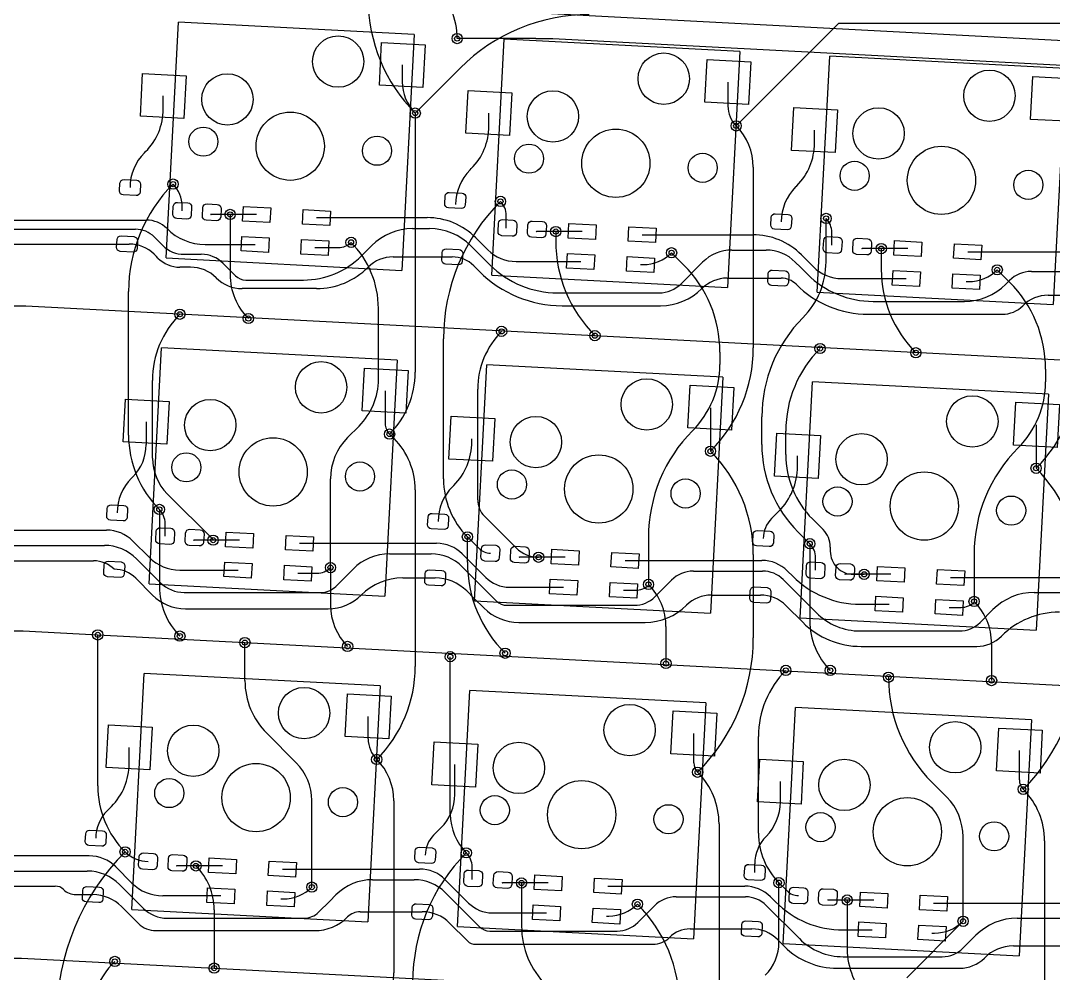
# Model space of a CAD drawing. Header units: millimetres. Extents: x -180 to 205, y -360 to 140.
# Drawn here: x -107.3 to -47, y 35.3 to 90.9 of the extents above; entities that cross this region are included whole.
import ezdxf

# ---------------------------------------------------------------- set-up
doc = ezdxf.new("R2010")
doc.units = ezdxf.units.MM
for name, color, linetype, lineweight, true_color in [('livello 1', 216, 'Continuous', 25, 0x800080), ('livello 2', 1, 'Continuous', 25, 0xff0000), ('livello 4', 136, 'Continuous', 25, 0x008080)]:
    doc.layers.add(name, color=color, linetype=linetype, lineweight=lineweight, true_color=true_color)

msp = doc.modelspace()

# ---------------------------------------------------------------- linework, layer by layer
at = {"layer": 'livello 1', "color": 163, "true_color": 0x4d7fc4, "flags": 128}
for points in [[(-22.7, 88.48), (-84.8, 91.735)], [(-86.346, 87.128), (-86.215, 89.624), (-83.668, 89.491), (-83.799, 86.994), (-86.346, 87.128)], [(-77.204, 89.864), (-81.786, 89.864)], [(-77.204, 89.864), (-76.201, 89.864)], [(-76.201, 89.864), (-22.601, 87.054)], [(-85.007, 88.309), (-85.007, 87.327)], [(-67.322, 86.131), (-67.191, 88.627), (-64.644, 88.494), (-64.775, 85.997), (-67.322, 86.131)], [(-100.31, 85.316), (-100.179, 87.813), (-97.632, 87.679), (-97.763, 85.183), (-100.31, 85.316)], [(-48.298, 85.134), (-48.167, 87.63), (-45.62, 87.497), (-45.751, 85), (-48.298, 85.134)], [(-65.983, 87.312), (-65.983, 85.916)], [(-98.971, 85.734), (-98.971, 86.498)], [(-81.286, 84.319), (-81.155, 86.816), (-78.608, 86.682), (-78.739, 84.186), (-81.286, 84.319)], [(-62.262, 83.322), (-62.131, 85.819), (-59.584, 85.685), (-59.715, 83.189), (-62.262, 83.322)], [(-79.947, 84.737), (-79.947, 85.501)], [(-60.923, 83.74), (-60.923, 84.504)], [(-100.073, 83.177), (-100, 83.25)], [(-81.049, 82.18), (-80.976, 82.253)], [(-100.516, 81.577), (-100.43, 81.556), (-100.36, 81.503), (-100.315, 81.428), (-100.303, 81.341), (-100.326, 80.892), (-100.348, 80.807), (-100.4, 80.736), (-100.476, 80.691), (-100.563, 80.679), (-101.312, 80.718), (-101.397, 80.74), (-101.467, 80.792), (-101.512, 80.868), (-101.525, 80.954), (-101.501, 81.404), (-101.479, 81.489), (-101.427, 81.559), (-101.351, 81.604), (-101.265, 81.617), (-100.516, 81.577)], [(-81.516, 80.827), (-81.43, 80.806), (-81.36, 80.753), (-81.315, 80.678), (-81.303, 80.591), (-81.326, 80.142), (-81.348, 80.057), (-81.4, 79.986), (-81.476, 79.941), (-81.563, 79.929), (-82.312, 79.968), (-82.397, 79.99), (-82.467, 80.042), (-82.512, 80.118), (-82.525, 80.204), (-82.501, 80.654), (-82.479, 80.739), (-82.427, 80.809), (-82.351, 80.854), (-82.265, 80.867), (-81.516, 80.827)], [(-62.025, 81.183), (-61.952, 81.256)], [(-97.337, 79.53), (-97.36, 79.44), (-97.415, 79.366), (-97.495, 79.318), (-97.587, 79.305), (-98.186, 79.336), (-98.276, 79.359), (-98.35, 79.415), (-98.397, 79.494), (-98.41, 79.586), (-98.386, 80.06), (-98.363, 80.15), (-98.307, 80.224), (-98.228, 80.272), (-98.136, 80.285), (-97.537, 80.254), (-97.447, 80.231), (-97.373, 80.175), (-97.325, 80.096), (-97.312, 80.004), (-97.337, 79.53)], [(-97.861, 79.795), (-97.861, 80.049)], [(-95.614, 79.44), (-95.637, 79.35), (-95.693, 79.275), (-95.772, 79.228), (-95.864, 79.215), (-96.463, 79.246), (-96.553, 79.269), (-96.627, 79.324), (-96.675, 79.404), (-96.688, 79.496), (-96.663, 79.97), (-96.64, 80.06), (-96.585, 80.134), (-96.505, 80.182), (-96.413, 80.195), (-95.814, 80.163), (-95.724, 80.141), (-95.65, 80.085), (-95.603, 80.006), (-95.589, 79.914), (-95.614, 79.44)], [(-92.694, 79.96), (-92.739, 79.111), (-94.337, 79.195), (-94.292, 80.044), (-92.694, 79.96)], [(-89.199, 79.777), (-89.244, 78.928), (-90.842, 79.012), (-90.797, 79.861), (-89.199, 79.777)], [(-108.543, 79.25), (-99.957, 79.25)], [(-93.516, 79.578), (-96.178, 79.578)], [(-90.02, 79.394), (-83.552, 79.394)], [(-78.337, 78.53), (-78.36, 78.44), (-78.415, 78.366), (-78.495, 78.318), (-78.587, 78.305), (-79.186, 78.336), (-79.276, 78.359), (-79.35, 78.415), (-79.397, 78.494), (-79.41, 78.586), (-79.386, 79.06), (-79.363, 79.15), (-79.307, 79.224), (-79.228, 79.272), (-79.136, 79.285), (-78.537, 79.254), (-78.447, 79.231), (-78.373, 79.175), (-78.325, 79.096), (-78.312, 79.004), (-78.337, 78.53)], [(-78.933, 78.786), (-78.933, 79.523)], [(-76.614, 78.44), (-76.637, 78.35), (-76.693, 78.275), (-76.772, 78.228), (-76.864, 78.215), (-77.463, 78.246), (-77.553, 78.269), (-77.627, 78.324), (-77.675, 78.404), (-77.688, 78.496), (-77.663, 78.97), (-77.64, 79.06), (-77.585, 79.134), (-77.505, 79.182), (-77.413, 79.195), (-76.814, 79.163), (-76.724, 79.141), (-76.65, 79.085), (-76.603, 79.006), (-76.589, 78.914), (-76.614, 78.44)], [(-73.671, 78.963), (-73.715, 78.114), (-75.313, 78.198), (-75.268, 79.047), (-73.671, 78.963)], [(-62.468, 79.583), (-62.383, 79.562), (-62.312, 79.509), (-62.267, 79.434), (-62.255, 79.347), (-62.278, 78.898), (-62.3, 78.813), (-62.353, 78.742), (-62.428, 78.697), (-62.515, 78.685), (-63.264, 78.724), (-63.349, 78.746), (-63.419, 78.798), (-63.464, 78.874), (-63.477, 78.96), (-63.453, 79.41), (-63.432, 79.495), (-63.379, 79.565), (-63.304, 79.61), (-63.217, 79.623), (-62.468, 79.583)], [(-109.278, 78.713), (-100.586, 78.713)], [(-84.4, 78.75), (-83.414, 78.75)], [(-74.492, 78.581), (-77.154, 78.581)], [(-70.175, 78.78), (-70.22, 77.931), (-71.818, 78.015), (-71.773, 78.864), (-70.175, 78.78)], [(-59.909, 77.789), (-59.909, 78.526)], [(-108.692, 77.852), (-101.086, 77.852)], [(-100.688, 78.282), (-100.603, 78.26), (-100.533, 78.208), (-100.488, 78.132), (-100.475, 78.046), (-100.499, 77.596), (-100.521, 77.511), (-100.573, 77.441), (-100.648, 77.396), (-100.735, 77.383), (-101.484, 77.422), (-101.569, 77.444), (-101.64, 77.497), (-101.685, 77.572), (-101.697, 77.659), (-101.674, 78.108), (-101.652, 78.193), (-101.6, 78.264), (-101.524, 78.309), (-101.437, 78.321), (-100.688, 78.282)], [(-101.086, 77.852), (-100.954, 77.852)], [(-99.491, 78.259), (-99, 77.769)], [(-92.786, 78.213), (-92.831, 77.364), (-94.428, 77.447), (-94.384, 78.296), (-92.786, 78.213)], [(-89.291, 78.029), (-89.335, 77.181), (-90.933, 77.264), (-90.889, 78.113), (-89.291, 78.029)], [(-80.712, 78.218), (-80.013, 77.519)], [(-70.996, 78.397), (-64.528, 78.397)], [(-59.337, 77.53), (-59.36, 77.44), (-59.415, 77.366), (-59.495, 77.318), (-59.587, 77.305), (-60.186, 77.336), (-60.276, 77.359), (-60.35, 77.415), (-60.397, 77.494), (-60.41, 77.586), (-60.386, 78.06), (-60.363, 78.15), (-60.307, 78.224), (-60.228, 78.272), (-60.136, 78.285), (-59.537, 78.254), (-59.447, 78.231), (-59.373, 78.175), (-59.325, 78.096), (-59.312, 78.004), (-59.337, 77.53)], [(-57.614, 77.44), (-57.637, 77.35), (-57.693, 77.275), (-57.772, 77.228), (-57.864, 77.215), (-58.463, 77.246), (-58.553, 77.269), (-58.627, 77.324), (-58.675, 77.404), (-58.688, 77.496), (-58.663, 77.97), (-58.64, 78.06), (-58.585, 78.134), (-58.505, 78.182), (-58.413, 78.195), (-57.814, 78.163), (-57.724, 78.141), (-57.65, 78.085), (-57.603, 78.006), (-57.589, 77.914), (-57.614, 77.44)], [(-54.647, 77.966), (-54.691, 77.117), (-56.289, 77.201), (-56.244, 78.05), (-54.647, 77.966)], [(-51.151, 77.783), (-51.196, 76.934), (-52.794, 77.018), (-52.749, 77.867), (-51.151, 77.783)], [(-99.5, 77.25), (-99.375, 77.125)], [(-97.747, 77.25), (-96.75, 77.25)], [(-96.529, 77.83), (-93.607, 77.83)], [(-90.112, 77.647), (-88.732, 77.647)], [(-87.4, 77.15), (-86.79, 77.76)], [(-81.688, 77.532), (-81.603, 77.51), (-81.533, 77.458), (-81.488, 77.382), (-81.475, 77.296), (-81.499, 76.846), (-81.521, 76.761), (-81.573, 76.691), (-81.648, 76.646), (-81.735, 76.633), (-82.484, 76.672), (-82.569, 76.694), (-82.64, 76.747), (-82.685, 76.822), (-82.697, 76.909), (-82.674, 77.358), (-82.652, 77.443), (-82.6, 77.514), (-82.524, 77.559), (-82.437, 77.571), (-81.688, 77.532)], [(-81, 77.75), (-79.884, 76.634)], [(-73.762, 77.216), (-73.807, 76.367), (-75.404, 76.45), (-75.36, 77.299), (-73.762, 77.216)], [(-65.75, 77.5), (-63.75, 77.5)], [(-55.468, 77.584), (-58.13, 77.584)], [(-51.973, 77.4), (-46, 77.4)], [(-99.28, 77.03), (-99.375, 77.125)], [(-95.47, 76.72), (-94.75, 76)], [(-85.546, 77.102), (-82.086, 77.102)], [(-78.356, 76.833), (-74.583, 76.833)], [(-70.267, 77.032), (-70.311, 76.184), (-71.909, 76.267), (-71.865, 77.116), (-70.267, 77.032)], [(-71.088, 76.65), (-70.94, 76.65)], [(-68.72, 75.53), (-67.457, 76.793)], [(-62.043, 76.793), (-61.75, 76.5)], [(-61.688, 77.221), (-60.99, 76.522)], [(-97.384, 76.5), (-98, 76.5)], [(-80.833, 76.583), (-80.5, 76.25)], [(-62.64, 76.288), (-62.555, 76.266), (-62.485, 76.214), (-62.44, 76.138), (-62.428, 76.052), (-62.451, 75.602), (-62.473, 75.517), (-62.525, 75.447), (-62.601, 75.402), (-62.688, 75.389), (-63.437, 75.428), (-63.522, 75.45), (-63.592, 75.503), (-63.637, 75.578), (-63.649, 75.665), (-63.626, 76.114), (-63.604, 76.199), (-63.552, 76.27), (-63.476, 76.315), (-63.389, 76.327), (-62.64, 76.288)], [(-61.75, 76.5), (-61.341, 76.091)], [(-54.738, 76.219), (-54.783, 75.37), (-56.381, 75.453), (-56.336, 76.302), (-54.738, 76.219)], [(-51.243, 76.035), (-51.288, 75.187), (-52.885, 75.27), (-52.841, 76.119), (-51.243, 76.035)], [(-48.252, 76.25), (-44.25, 76.25)], [(-94.146, 75.75), (-90.78, 75.75)], [(-66.031, 75.858), (-63.039, 75.858)], [(-63.039, 75.858), (-62.865, 75.858)], [(-59.332, 75.836), (-55.559, 75.836)], [(-52.064, 75.653), (-51.916, 75.653)], [(-49.75, 75.5), (-49.529, 75.721)], [(-90.02, 75.248), (-94.361, 75.248)], [(-90.018, 75.25), (-90.02, 75.248)], [(-75.939, 75), (-70, 75)], [(-47.274, 74.861), (-44.015, 74.861)], [(-114.8, 74.25), (-107, 74.25)], [(-107, 74.25), (-40.2, 70.749)], [(-75.672, 74.25), (-69.914, 74.25)], [(-57.5, 74.5), (-52.164, 74.5)], [(-57.775, 73.75), (-49.957, 73.75)], [(-87.343, 68.104), (-87.212, 70.6), (-84.665, 70.467), (-84.796, 67.97), (-87.343, 68.104)], [(-68.319, 67.107), (-68.188, 69.603), (-65.641, 69.47), (-65.772, 66.973), (-68.319, 67.107)], [(-101.307, 66.292), (-101.176, 68.789), (-98.629, 68.655), (-98.76, 66.159), (-101.307, 66.292)], [(-86.004, 69.285), (-86.004, 67.363)], [(-66.98, 65.798), (-66.98, 68.288)], [(-49.295, 66.11), (-49.164, 68.606), (-46.617, 68.473), (-46.748, 65.976), (-49.295, 66.11)], [(-82.283, 65.295), (-82.152, 67.792), (-79.605, 67.658), (-79.736, 65.162), (-82.283, 65.295)], [(-99.968, 67.474), (-99.968, 66.138)], [(-47.956, 64.801), (-47.956, 67.291)], [(-80.944, 66.299), (-80.944, 66.477)], [(-63.259, 64.298), (-63.128, 66.795), (-60.581, 66.661), (-60.712, 64.165), (-63.259, 64.298)], [(-61.92, 64.857), (-61.92, 65.48)], [(-100.75, 64.25), (-100.823, 64.177)], [(-82.073, 63.677), (-82, 63.75)], [(-101.266, 62.577), (-101.18, 62.556), (-101.11, 62.503), (-101.065, 62.428), (-101.053, 62.341), (-101.076, 61.892), (-101.098, 61.807), (-101.15, 61.736), (-101.226, 61.691), (-101.313, 61.679), (-102.062, 61.718), (-102.147, 61.74), (-102.217, 61.792), (-102.262, 61.868), (-102.275, 61.954), (-102.251, 62.404), (-102.229, 62.489), (-102.177, 62.559), (-102.101, 62.604), (-102.015, 62.617), (-101.266, 62.577)], [(-63.427, 61.823), (-63, 62.25)], [(-82.516, 62.077), (-82.43, 62.056), (-82.36, 62.003), (-82.315, 61.928), (-82.303, 61.841), (-82.326, 61.392), (-82.348, 61.307), (-82.4, 61.236), (-82.476, 61.191), (-82.563, 61.179), (-83.312, 61.218), (-83.397, 61.24), (-83.467, 61.292), (-83.512, 61.368), (-83.525, 61.454), (-83.501, 61.904), (-83.479, 61.989), (-83.427, 62.059), (-83.351, 62.104), (-83.265, 62.117), (-82.516, 62.077)], [(-118.144, 61.14), (-102.296, 61.14)], [(-98.337, 60.53), (-98.36, 60.44), (-98.415, 60.366), (-98.495, 60.318), (-98.587, 60.305), (-99.186, 60.336), (-99.276, 60.359), (-99.35, 60.415), (-99.397, 60.494), (-99.41, 60.586), (-99.386, 61.06), (-99.363, 61.15), (-99.307, 61.224), (-99.228, 61.272), (-99.136, 61.285), (-98.537, 61.254), (-98.447, 61.231), (-98.373, 61.175), (-98.325, 61.096), (-98.312, 61.004), (-98.337, 60.53)], [(-98.861, 60.795), (-98.861, 61.532)], [(-96.614, 60.44), (-96.637, 60.35), (-96.693, 60.275), (-96.772, 60.228), (-96.864, 60.215), (-97.463, 60.246), (-97.553, 60.269), (-97.627, 60.324), (-97.675, 60.404), (-97.688, 60.496), (-97.663, 60.97), (-97.64, 61.06), (-97.585, 61.134), (-97.505, 61.182), (-97.413, 61.195), (-96.814, 61.163), (-96.724, 61.141), (-96.65, 61.085), (-96.603, 61.006), (-96.589, 60.914), (-96.614, 60.44)], [(-93.691, 60.936), (-93.736, 60.087), (-95.334, 60.171), (-95.289, 61.02), (-93.691, 60.936)], [(-63.516, 61.077), (-63.43, 61.056), (-63.36, 61.003), (-63.315, 60.928), (-63.303, 60.841), (-63.326, 60.392), (-63.348, 60.307), (-63.4, 60.236), (-63.476, 60.191), (-63.563, 60.179), (-64.312, 60.218), (-64.397, 60.24), (-64.467, 60.292), (-64.512, 60.368), (-64.525, 60.454), (-64.501, 60.904), (-64.479, 60.989), (-64.427, 61.059), (-64.351, 61.104), (-64.265, 61.117), (-63.516, 61.077)], [(-100.75, 60.5), (-99.803, 59.553)], [(-94.513, 60.554), (-97.175, 60.554)], [(-90.196, 60.753), (-90.241, 59.904), (-91.839, 59.988), (-91.794, 60.837), (-90.196, 60.753)], [(-91.017, 60.371), (-82.998, 60.371)], [(-80.516, 60.066), (-81.2, 60.75)], [(-113.086, 60.25), (-102.412, 60.25)], [(-85.75, 59.75), (-83.311, 59.75)], [(-81.5, 59.75), (-80.131, 58.381)], [(-79.337, 59.53), (-79.36, 59.44), (-79.415, 59.366), (-79.495, 59.318), (-79.587, 59.305), (-80.186, 59.336), (-80.276, 59.359), (-80.35, 59.415), (-80.397, 59.494), (-80.41, 59.586), (-80.386, 60.06), (-80.363, 60.15), (-80.307, 60.224), (-80.228, 60.272), (-80.136, 60.285), (-79.537, 60.254), (-79.447, 60.231), (-79.373, 60.175), (-79.325, 60.096), (-79.312, 60.004), (-79.337, 59.53)], [(-77.614, 59.44), (-77.637, 59.35), (-77.693, 59.275), (-77.772, 59.228), (-77.864, 59.215), (-78.463, 59.246), (-78.553, 59.269), (-78.627, 59.324), (-78.675, 59.404), (-78.688, 59.496), (-78.663, 59.97), (-78.64, 60.06), (-78.585, 60.134), (-78.505, 60.182), (-78.413, 60.195), (-77.814, 60.163), (-77.724, 60.141), (-77.65, 60.085), (-77.603, 60.006), (-77.589, 59.914), (-77.614, 59.44)], [(-74.668, 59.939), (-74.712, 59.09), (-76.31, 59.174), (-76.265, 60.023), (-74.668, 59.939)], [(-71.172, 59.756), (-71.217, 58.907), (-72.815, 58.991), (-72.77, 59.84), (-71.172, 59.756)], [(-112.869, 59.35), (-103.038, 59.35)], [(-101.438, 59.282), (-101.353, 59.26), (-101.283, 59.208), (-101.238, 59.132), (-101.225, 59.046), (-101.249, 58.596), (-101.271, 58.511), (-101.323, 58.441), (-101.398, 58.396), (-101.485, 58.383), (-102.234, 58.422), (-102.319, 58.444), (-102.39, 58.497), (-102.435, 58.572), (-102.447, 58.659), (-102.424, 59.108), (-102.402, 59.193), (-102.35, 59.264), (-102.274, 59.309), (-102.187, 59.321), (-101.438, 59.282)], [(-100.53, 59.47), (-99.132, 58.072)], [(-93.783, 59.189), (-93.828, 58.34), (-95.425, 58.424), (-95.381, 59.272), (-93.783, 59.189)], [(-75.489, 59.557), (-78.151, 59.557)], [(-71.993, 59.374), (-64.005, 59.374)], [(-60.337, 58.53), (-60.36, 58.44), (-60.415, 58.366), (-60.495, 58.318), (-60.587, 58.305), (-61.186, 58.336), (-61.276, 58.359), (-61.35, 58.415), (-61.397, 58.494), (-61.41, 58.586), (-61.386, 59.06), (-61.363, 59.15), (-61.307, 59.224), (-61.228, 59.272), (-61.136, 59.285), (-60.537, 59.254), (-60.447, 59.231), (-60.373, 59.175), (-60.325, 59.096), (-60.312, 59.004), (-60.337, 58.53)], [(-60.861, 58.795), (-60.861, 59.532)], [(-58.614, 58.44), (-58.637, 58.35), (-58.693, 58.275), (-58.772, 58.228), (-58.864, 58.215), (-59.463, 58.246), (-59.553, 58.269), (-59.627, 58.324), (-59.675, 58.404), (-59.688, 58.496), (-59.663, 58.97), (-59.64, 59.06), (-59.585, 59.134), (-59.505, 59.182), (-59.413, 59.195), (-58.814, 59.163), (-58.724, 59.141), (-58.65, 59.085), (-58.603, 59.006), (-58.589, 58.914), (-58.614, 58.44)], [(-98, 58.806), (-94.604, 58.806)], [(-90.288, 59.005), (-90.332, 58.157), (-91.93, 58.24), (-91.886, 59.089), (-90.288, 59.005)], [(-91.109, 58.623), (-89.989, 58.623)], [(-88.25, 58.5), (-87.884, 58.866)], [(-82.688, 58.782), (-82.603, 58.76), (-82.533, 58.708), (-82.488, 58.632), (-82.475, 58.546), (-82.499, 58.096), (-82.521, 58.011), (-82.573, 57.941), (-82.648, 57.896), (-82.735, 57.883), (-83.484, 57.922), (-83.569, 57.944), (-83.64, 57.997), (-83.685, 58.072), (-83.697, 58.159), (-83.674, 58.608), (-83.652, 58.693), (-83.6, 58.764), (-83.524, 58.809), (-83.437, 58.821), (-82.688, 58.782)], [(-81.5, 59), (-79.5, 57)], [(-68, 58.75), (-63.957, 58.75)], [(-62.5, 58.75), (-62.197, 58.447)], [(-56.465, 58.56), (-59.127, 58.56)], [(-55.644, 58.942), (-55.688, 58.093), (-57.286, 58.177), (-57.241, 59.026), (-55.644, 58.942)], [(-52.148, 58.759), (-52.193, 57.91), (-53.791, 57.994), (-53.746, 58.843), (-52.148, 58.759)], [(-100.583, 58.333), (-99.6, 57.35)], [(-88.896, 57.854), (-88.25, 58.5)], [(-84.98, 58.352), (-83.086, 58.352)], [(-74.759, 58.192), (-74.804, 57.343), (-76.401, 57.427), (-76.357, 58.275), (-74.759, 58.192)], [(-71.264, 58.008), (-71.308, 57.16), (-72.906, 57.243), (-72.862, 58.092), (-71.264, 58.008)], [(-70.6, 57.95), (-70.623, 57.973)], [(-70.25, 57.25), (-69.28, 58.22)], [(-62.75, 58.25), (-60.811, 56.311)], [(-52.97, 58.377), (-45.366, 58.377)], [(-97.75, 57.5), (-89.75, 57.5)], [(-81.236, 57.586), (-80.8, 57.15)], [(-78.75, 57.809), (-75.58, 57.809)], [(-72.085, 57.626), (-71.382, 57.626)], [(-66.946, 57.352), (-64.086, 57.352)], [(-63.688, 57.782), (-63.603, 57.76), (-63.533, 57.708), (-63.488, 57.632), (-63.475, 57.546), (-63.499, 57.096), (-63.521, 57.011), (-63.573, 56.941), (-63.648, 56.896), (-63.735, 56.883), (-64.484, 56.922), (-64.569, 56.944), (-64.64, 56.997), (-64.685, 57.072), (-64.697, 57.159), (-64.674, 57.608), (-64.652, 57.693), (-64.6, 57.764), (-64.524, 57.809), (-64.437, 57.821), (-63.688, 57.782)], [(-48.086, 57.5), (-45.25, 57.5)], [(-80.8, 57.15), (-80.248, 56.598)], [(-78.896, 56.75), (-71.457, 56.75)], [(-62.577, 56.727), (-61.614, 55.764)], [(-58.25, 56.812), (-56.556, 56.812)], [(-55.735, 57.195), (-55.78, 56.346), (-57.378, 56.43), (-57.333, 57.278), (-55.735, 57.195)], [(-52.24, 57.011), (-52.285, 56.163), (-53.882, 56.246), (-53.838, 57.095), (-52.24, 57.011)], [(-51.576, 56.953), (-51.599, 56.976)], [(-97.669, 56.55), (-89.331, 56.55)], [(-53.061, 56.629), (-52.358, 56.629)], [(-51.25, 55.75), (-50.5, 56.5)], [(-78.2, 55.75), (-70.814, 55.75)], [(-116.75, 55.25), (-107.157, 55.25)], [(-107.157, 55.25), (-102.8, 55.022)], [(-102.8, 55.022), (-94.2, 54.571)], [(-58.25, 55.25), (-52.457, 55.25)], [(-94.2, 54.571), (-9.5, 50.132)], [(-58.2, 54.35), (-51.448, 54.35)], [(-88.34, 49.08), (-88.209, 51.576), (-85.662, 51.443), (-85.793, 48.946), (-88.34, 49.08)], [(-87.001, 48.959), (-87.001, 50.261)], [(-69.316, 48.083), (-69.185, 50.579), (-66.638, 50.446), (-66.769, 47.949), (-69.316, 48.083)], [(-102.304, 47.268), (-102.173, 49.765), (-99.626, 49.631), (-99.757, 47.135), (-102.304, 47.268)], [(-50.292, 47.086), (-50.161, 49.582), (-47.614, 49.449), (-47.745, 46.952), (-50.292, 47.086)], [(-67.977, 47.548), (-67.977, 49.264)], [(-100.965, 47.499), (-100.965, 48.45)], [(-83.28, 46.271), (-83.149, 48.768), (-80.602, 48.634), (-80.733, 46.138), (-83.28, 46.271)], [(-64.256, 45.274), (-64.125, 47.771), (-61.578, 47.637), (-61.709, 45.141), (-64.256, 45.274)], [(-48.953, 46.551), (-48.953, 48.267)], [(-81.941, 45.703), (-81.941, 47.453)], [(-62.917, 45.261), (-62.917, 46.456)], [(-102.25, 44.75), (-102, 45)], [(-102.516, 43.577), (-102.43, 43.556), (-102.36, 43.503), (-102.315, 43.428), (-102.303, 43.341), (-102.326, 42.892), (-102.348, 42.807), (-102.4, 42.736), (-102.476, 42.691), (-102.563, 42.679), (-103.312, 42.718), (-103.397, 42.74), (-103.467, 42.792), (-103.512, 42.868), (-103.525, 42.954), (-103.501, 43.404), (-103.479, 43.489), (-103.427, 43.559), (-103.351, 43.604), (-103.265, 43.617), (-102.516, 43.577)], [(-83.177, 43.323), (-82.75, 43.75)], [(-101.199, 42.349), (-101.2, 42.35)], [(-99.337, 41.53), (-99.36, 41.44), (-99.415, 41.366), (-99.495, 41.318), (-99.587, 41.305), (-100.186, 41.336), (-100.276, 41.359), (-100.35, 41.415), (-100.397, 41.494), (-100.41, 41.586), (-100.386, 42.06), (-100.363, 42.15), (-100.307, 42.224), (-100.228, 42.272), (-100.136, 42.285), (-99.537, 42.254), (-99.447, 42.231), (-99.373, 42.175), (-99.325, 42.096), (-99.312, 42.004), (-99.337, 41.53)], [(-83.266, 42.577), (-83.18, 42.556), (-83.11, 42.503), (-83.065, 42.428), (-83.053, 42.341), (-83.076, 41.892), (-83.098, 41.807), (-83.15, 41.736), (-83.226, 41.691), (-83.313, 41.679), (-84.062, 41.718), (-84.147, 41.74), (-84.217, 41.792), (-84.262, 41.868), (-84.275, 41.954), (-84.251, 42.404), (-84.229, 42.489), (-84.177, 42.559), (-84.101, 42.604), (-84.015, 42.617), (-83.266, 42.577)], [(-103.293, 42.116), (-120.502, 42.116)], [(-97.614, 41.44), (-97.637, 41.35), (-97.693, 41.275), (-97.772, 41.228), (-97.864, 41.215), (-98.463, 41.246), (-98.553, 41.269), (-98.627, 41.324), (-98.675, 41.404), (-98.688, 41.496), (-98.663, 41.97), (-98.64, 42.06), (-98.585, 42.134), (-98.505, 42.182), (-98.413, 42.195), (-97.814, 42.163), (-97.724, 42.141), (-97.65, 42.085), (-97.603, 42.006), (-97.589, 41.914), (-97.614, 41.44)], [(-94.688, 41.912), (-94.733, 41.064), (-96.331, 41.147), (-96.286, 41.996), (-94.688, 41.912)], [(-91.193, 41.729), (-91.238, 40.88), (-92.836, 40.964), (-92.791, 41.813), (-91.193, 41.729)], [(-64.414, 41.148), (-64.414, 41.648)], [(-114.083, 41.226), (-103.409, 41.226)], [(-100.8, 40.529), (-101.747, 41.476)], [(-95.51, 41.53), (-98.172, 41.53)], [(-92.014, 41.347), (-83.995, 41.347)], [(-80.337, 40.53), (-80.36, 40.44), (-80.415, 40.366), (-80.495, 40.318), (-80.587, 40.305), (-81.186, 40.336), (-81.276, 40.359), (-81.35, 40.415), (-81.397, 40.494), (-81.41, 40.586), (-81.386, 41.06), (-81.363, 41.15), (-81.307, 41.224), (-81.228, 41.272), (-81.136, 41.285), (-80.537, 41.254), (-80.447, 41.231), (-80.373, 41.175), (-80.325, 41.096), (-80.312, 41.004), (-80.337, 40.53)], [(-80.927, 40.738), (-80.927, 41.476)], [(-78.614, 40.44), (-78.637, 40.35), (-78.693, 40.275), (-78.772, 40.228), (-78.864, 40.215), (-79.463, 40.246), (-79.553, 40.269), (-79.627, 40.324), (-79.675, 40.404), (-79.688, 40.496), (-79.663, 40.97), (-79.64, 41.06), (-79.585, 41.134), (-79.505, 41.182), (-79.413, 41.195), (-78.814, 41.163), (-78.724, 41.141), (-78.65, 41.085), (-78.603, 41.006), (-78.589, 40.914), (-78.614, 40.44)], [(-64.016, 41.577), (-63.93, 41.556), (-63.86, 41.503), (-63.815, 41.428), (-63.803, 41.341), (-63.826, 40.892), (-63.848, 40.807), (-63.9, 40.736), (-63.976, 40.691), (-64.063, 40.679), (-64.812, 40.718), (-64.897, 40.74), (-64.967, 40.792), (-65.012, 40.868), (-65.025, 40.954), (-65.001, 41.404), (-64.979, 41.489), (-64.927, 41.559), (-64.851, 41.604), (-64.765, 41.617), (-64.016, 41.577)], [(-101.527, 40.446), (-100.129, 39.048)], [(-86.747, 40.726), (-84.308, 40.726)], [(-82.497, 40.726), (-81.128, 39.357)], [(-76.486, 40.533), (-79.148, 40.533)], [(-75.665, 40.915), (-75.709, 40.067), (-77.307, 40.15), (-77.262, 40.999), (-75.665, 40.915)], [(-72.169, 40.732), (-72.214, 39.883), (-73.812, 39.967), (-73.767, 40.816), (-72.169, 40.732)], [(-62.516, 40.066), (-63, 40.55)], [(-114.634, 40.35), (-105.283, 40.35)], [(-104.081, 39.852), (-103.086, 39.852)], [(-102.688, 40.282), (-102.603, 40.26), (-102.533, 40.208), (-102.488, 40.132), (-102.475, 40.046), (-102.499, 39.596), (-102.521, 39.511), (-102.573, 39.441), (-102.648, 39.396), (-102.735, 39.383), (-103.484, 39.422), (-103.569, 39.444), (-103.64, 39.497), (-103.685, 39.572), (-103.697, 39.659), (-103.674, 40.108), (-103.652, 40.193), (-103.6, 40.264), (-103.524, 40.309), (-103.437, 40.321), (-102.688, 40.282)], [(-94.78, 40.165), (-94.825, 39.316), (-96.422, 39.4), (-96.378, 40.248), (-94.78, 40.165)], [(-91.285, 39.982), (-91.329, 39.133), (-92.927, 39.216), (-92.883, 40.065), (-91.285, 39.982)], [(-89.247, 39.476), (-88.881, 39.842)], [(-82.497, 39.976), (-80.497, 37.976)], [(-72.99, 40.35), (-65.002, 40.35)], [(-61.337, 39.53), (-61.36, 39.44), (-61.415, 39.366), (-61.495, 39.318), (-61.587, 39.305), (-62.186, 39.336), (-62.276, 39.359), (-62.35, 39.415), (-62.397, 39.494), (-62.41, 39.586), (-62.386, 40.06), (-62.363, 40.15), (-62.307, 40.224), (-62.228, 40.272), (-62.136, 40.285), (-61.537, 40.254), (-61.447, 40.231), (-61.373, 40.175), (-61.325, 40.096), (-61.312, 40.004), (-61.337, 39.53)], [(-59.614, 39.44), (-59.637, 39.35), (-59.693, 39.275), (-59.772, 39.228), (-59.864, 39.215), (-60.463, 39.246), (-60.553, 39.269), (-60.627, 39.324), (-60.675, 39.404), (-60.688, 39.496), (-60.663, 39.97), (-60.64, 40.06), (-60.585, 40.134), (-60.505, 40.182), (-60.413, 40.195), (-59.814, 40.163), (-59.724, 40.141), (-59.65, 40.085), (-59.603, 40.006), (-59.589, 39.914), (-59.614, 39.44)], [(-56.641, 39.918), (-56.685, 39.07), (-58.283, 39.153), (-58.238, 40.002), (-56.641, 39.918)], [(-95.601, 39.782), (-98.997, 39.782)], [(-92.106, 39.599), (-91.958, 39.599)], [(-89.893, 38.83), (-89.247, 39.476)], [(-83.438, 39.282), (-83.353, 39.26), (-83.283, 39.208), (-83.238, 39.132), (-83.225, 39.046), (-83.249, 38.596), (-83.271, 38.511), (-83.323, 38.441), (-83.398, 38.396), (-83.485, 38.383), (-84.234, 38.422), (-84.319, 38.444), (-84.39, 38.497), (-84.435, 38.572), (-84.447, 38.659), (-84.424, 39.108), (-84.402, 39.193), (-84.35, 39.264), (-84.274, 39.309), (-84.187, 39.321), (-83.438, 39.282)], [(-75.756, 39.168), (-75.801, 38.319), (-77.398, 38.403), (-77.354, 39.251), (-75.756, 39.168)], [(-68.997, 39.726), (-64.954, 39.726)], [(-63.747, 39.226), (-61.808, 37.287)], [(-63.497, 39.726), (-63.194, 39.423)], [(-57.462, 39.536), (-60.124, 39.536)], [(-53.145, 39.735), (-53.19, 38.886), (-54.788, 38.97), (-54.743, 39.819), (-53.145, 39.735)], [(-53.967, 39.353), (-46.363, 39.353)], [(-101.406, 39.156), (-100.424, 38.174)], [(-87.47, 38.852), (-83.836, 38.852)], [(-79.747, 38.785), (-76.577, 38.785)], [(-72.261, 38.985), (-72.305, 38.136), (-73.903, 38.219), (-73.859, 39.068), (-72.261, 38.985)], [(-71.247, 38.226), (-70.277, 39.196)], [(-98.747, 38.476), (-90.747, 38.476)], [(-82.242, 38.192), (-81.2, 37.15)], [(-73.082, 38.602), (-72.934, 38.602)], [(-64.188, 38.282), (-64.103, 38.26), (-64.033, 38.208), (-63.988, 38.132), (-63.975, 38.046), (-63.999, 37.596), (-64.021, 37.511), (-64.073, 37.441), (-64.148, 37.396), (-64.235, 37.383), (-64.984, 37.422), (-65.069, 37.444), (-65.14, 37.497), (-65.185, 37.572), (-65.197, 37.659), (-65.174, 38.108), (-65.152, 38.193), (-65.1, 38.264), (-65.024, 38.309), (-64.937, 38.321), (-64.188, 38.282)], [(-56.732, 38.171), (-56.777, 37.322), (-58.375, 37.406), (-58.33, 38.254), (-56.732, 38.171)], [(-53.237, 37.988), (-53.282, 37.139), (-54.879, 37.222), (-54.835, 38.071), (-53.237, 37.988)], [(-49.083, 38.476), (-46.247, 38.476)], [(-99.4, 37.75), (-90.131, 37.75)], [(-79.893, 37.726), (-72.454, 37.726)], [(-68.187, 37.852), (-64.586, 37.852)], [(-59.247, 37.788), (-57.553, 37.788)], [(-54.058, 37.605), (-53.91, 37.605)], [(-52.247, 36.726), (-51.497, 37.476)], [(-80.717, 36.95), (-70.366, 36.95)], [(-63.077, 37.227), (-62.673, 36.823)], [(-49.305, 36.852), (-45.586, 36.852)], [(-59.247, 36.226), (-53.454, 36.226)], [(-116.843, 36.15), (-107.25, 36.15)], [(-107.25, 36.15), (-96, 35.56)], [(-96, 35.56), (-40.8, 32.667)], [(-59.6, 35.55), (-52.448, 35.55)]]:
    msp.add_lwpolyline(points, dxfattribs=at)
for points in [[(-81.786, 89.864, 0.414214), (-81.8, 89.85)], [(-85.007, 87.327, 0.198911), (-84.25, 85.5)], [(-100, 83.25, 0.198912), (-98.971, 85.734)], [(-65.983, 85.916, 0.198912), (-65.5, 84.75)], [(-80.976, 82.253, 0.198912), (-79.947, 84.737)], [(-61.952, 81.256, 0.198915), (-60.923, 83.74)], [(-100.073, 83.177, 0.198919), (-100.914, 81.148)], [(-81.049, 82.18, 0.198912), (-81.89, 80.151)], [(-97.861, 80.049, 0.198911), (-98.4, 81.35)], [(-62.025, 81.183, 0.198912), (-62.866, 79.154)], [(-78.933, 79.523, 0.198931), (-79.272, 80.341)], [(-98.75, 78.75, 0.198912), (-99.957, 79.25)], [(-96.203, 79.603, 0.414214), (-96.178, 79.578)], [(-80.712, 78.218, 0.198907), (-83.552, 79.394)], [(-59.909, 78.526, 0.198931), (-60.248, 79.344)], [(-99.491, 78.259, 0.198907), (-100.586, 78.713)], [(-98.75, 78.75, 0.198911), (-96.529, 77.83)], [(-84.4, 78.75, 0.19891), (-86.79, 77.76)], [(-81, 77.75, 0.198912), (-83.414, 78.75)], [(-77.179, 78.606, 0.414214), (-77.154, 78.581)], [(-99.5, 77.25, 0.198911), (-100.954, 77.852)], [(-88.732, 77.647, 0.198915), (-88, 77.95)], [(-61.688, 77.221, 0.198907), (-64.528, 78.397)], [(-99, 77.769, 0.198903), (-97.747, 77.25)], [(-95.47, 76.72, 0.198902), (-96.75, 77.25)], [(-80.013, 77.519, 0.198902), (-78.356, 76.833)], [(-70.94, 76.65, 0.198913), (-69.272, 77.341)], [(-65.75, 77.5, 0.198913), (-67.457, 76.793)], [(-62.043, 76.793, 0.198913), (-63.75, 77.5)], [(-58.155, 77.609, 0.414214), (-58.13, 77.584)], [(-99.28, 77.03, 0.198902), (-98, 76.5)], [(-90.78, 75.75, 0.198912), (-87.4, 77.15)], [(-85.546, 77.102, 0.198911), (-87, 76.5)], [(-80.833, 76.583, 0.198912), (-82.086, 77.102)], [(-79.884, 76.634, 0.198916), (-75.939, 75)], [(-95.875, 75.875, 0.198913), (-97.384, 76.5)], [(-90.018, 75.25, 0.198913), (-87, 76.5)], [(-80.5, 76.25, 0.198912), (-75.672, 74.25)], [(-61.341, 76.091, 0.198912), (-57.5, 74.5)], [(-60.99, 76.522, 0.198902), (-59.332, 75.836)], [(-51.916, 75.653, 0.198913), (-50.248, 76.344)], [(-48.252, 76.25, 0.1989), (-49.529, 75.721)], [(-95.875, 75.875, 0.198912), (-94.361, 75.248)], [(-94.75, 76, 0.198915), (-94.146, 75.75)], [(-70, 75, 0.198902), (-68.72, 75.53)], [(-66.031, 75.858, 0.198911), (-67.5, 75.25)], [(-62, 75.5, 0.198908), (-62.865, 75.858)], [(-62, 75.5, 0.198913), (-57.775, 73.75)], [(-52.164, 74.5, 0.198912), (-49.75, 75.5)], [(-69.914, 74.25, 0.198912), (-67.5, 75.25)], [(-47.274, 74.861, 0.19891), (-48.75, 74.25)], [(-49.957, 73.75, 0.198912), (-48.75, 74.25)], [(-86.004, 67.363, 0.198912), (-85.75, 66.75)], [(-100.75, 64.25, 0.198911), (-99.968, 66.138)], [(-82, 63.75, 0.198911), (-80.944, 66.299)], [(-67, 65.75, 0.199267), (-66.98, 65.798)], [(-63, 62.25, 0.198914), (-61.92, 64.857)], [(-47.976, 64.753, 0.19895), (-47.956, 64.801)], [(-100.823, 64.177, 0.198919), (-101.664, 62.148)], [(-82.073, 63.677, 0.198919), (-82.914, 61.648)], [(-98.861, 61.532, 0.19889), (-99.2, 62.35)], [(-63.427, 61.823, 0.198929), (-63.914, 60.648)], [(-100.75, 60.5, 0.198915), (-102.296, 61.14)], [(-97.2, 60.579, 0.414214), (-97.175, 60.554)], [(-81.5, 59.75, 0.198911), (-82.998, 60.371)], [(-60.861, 59.532, 0.19889), (-61.2, 60.35)], [(-100.53, 59.47, 0.198911), (-102.412, 60.25)], [(-85.75, 59.75, 0.198912), (-87.884, 58.866)], [(-81.5, 59, 0.198913), (-83.311, 59.75)], [(-80.516, 60.066, 0.198888), (-79.861, 59.795)], [(-101.836, 58.852, 0.198901), (-103.038, 59.35)], [(-99.803, 59.553, 0.198922), (-98, 58.806)], [(-78.176, 59.582, 0.414214), (-78.151, 59.557)], [(-62.5, 58.75, 0.19891), (-64.005, 59.374)], [(-100.583, 58.333, 0.198912), (-101.836, 58.852)], [(-89.989, 58.623, 0.198914), (-89.2, 58.95)], [(-68, 58.75, 0.198902), (-69.28, 58.22)], [(-62.75, 58.25, 0.198912), (-63.957, 58.75)], [(-59.152, 58.585, 0.414214), (-59.127, 58.56)], [(-99.132, 58.072, 0.198913), (-97.75, 57.5)], [(-84.98, 58.352, 0.198912), (-87.4, 57.35)], [(-81.236, 57.586, 0.198912), (-83.086, 58.352)], [(-80.131, 58.381, 0.198915), (-78.75, 57.809)], [(-71.382, 57.626, 0.198916), (-70.6, 57.95)], [(-62.197, 58.447, 0.198913), (-58.25, 56.812)], [(-99.6, 57.35, 0.198913), (-97.669, 56.55)], [(-89.75, 57.5, 0.198928), (-88.896, 57.854)], [(-89.331, 56.55, 0.198913), (-87.4, 57.35)], [(-66.946, 57.352, 0.198911), (-68.4, 56.75)], [(-62.577, 56.727, 0.198921), (-64.086, 57.352)], [(-48.086, 57.5, 0.198912), (-50.5, 56.5)], [(-79.5, 57, 0.198915), (-78.896, 56.75)], [(-71.457, 56.75, 0.198912), (-70.25, 57.25)], [(-70.814, 55.75, 0.198912), (-68.4, 56.75)], [(-52.358, 56.629, 0.198916), (-51.576, 56.953)], [(-80.248, 56.598, 0.198906), (-78.2, 55.75)], [(-60.811, 56.311, 0.198918), (-58.25, 55.25)], [(-46.615, 56.352, 0.198912), (-50, 54.95)], [(-61.614, 55.764, 0.198913), (-58.2, 54.35)], [(-52.457, 55.25, 0.198912), (-51.25, 55.75)], [(-51.448, 54.35, 0.198912), (-50, 54.95)], [(-87.001, 48.959, 0.198912), (-86.5, 47.75)], [(-102, 45, 0.198918), (-100.965, 47.499)], [(-67.977, 47.548, 0.198914), (-67.75, 47)], [(-48.953, 46.551, 0.198942), (-48.726, 46.003)], [(-82.75, 43.75, 0.198911), (-81.941, 45.703)], [(-63.75, 43.25, 0.198915), (-62.917, 45.261)], [(-102.25, 44.75, 0.198912), (-102.914, 43.148)], [(-83.177, 43.323, 0.198929), (-83.664, 42.148)], [(-63.75, 43.25, 0.198915), (-64.414, 41.648)], [(-101.199, 42.349, 0.19891), (-99.861, 41.795)], [(-80.927, 41.476, 0.198909), (-81.266, 42.293)], [(-101.747, 41.476, 0.198915), (-103.293, 42.116)], [(-101.527, 40.446, 0.198911), (-103.409, 41.226)], [(-98.197, 41.555, 0.414214), (-98.172, 41.53)], [(-82.497, 40.726, 0.198911), (-83.995, 41.347)], [(-100.8, 40.529, 0.198922), (-98.997, 39.782)], [(-86.747, 40.726, 0.198912), (-88.881, 39.842)], [(-82.497, 39.976, 0.198913), (-84.308, 40.726)], [(-79.173, 40.558, 0.414214), (-79.148, 40.533)], [(-104.8, 40.15, 0.19891), (-105.283, 40.35)], [(-104.8, 40.15, 0.198916), (-104.081, 39.852)], [(-101.406, 39.156, 0.19892), (-103.086, 39.852)], [(-91.958, 39.599, 0.198904), (-90.29, 40.29)], [(-63.497, 39.726, 0.19891), (-65.002, 40.35)], [(-62.516, 40.066, 0.198888), (-61.861, 39.795)], [(-81.128, 39.357, 0.198915), (-79.747, 38.785)], [(-72.934, 38.602, 0.198904), (-71.266, 39.293)], [(-68.997, 39.726, 0.198902), (-70.277, 39.196)], [(-63.747, 39.226, 0.198912), (-64.954, 39.726)], [(-63.194, 39.423, 0.198913), (-59.247, 37.788)], [(-60.149, 39.561, 0.414214), (-60.124, 39.536)], [(-100.129, 39.048, 0.198913), (-98.747, 38.476)], [(-90.747, 38.476, 0.198928), (-89.893, 38.83)], [(-87.47, 38.852, 0.198907), (-88.2, 38.55)], [(-82.242, 38.192, 0.198917), (-83.836, 38.852)], [(-100.424, 38.174, 0.198926), (-99.4, 37.75)], [(-90.131, 37.75, 0.198913), (-88.2, 38.55)], [(-72.454, 37.726, 0.198912), (-71.247, 38.226)], [(-53.91, 37.605, 0.198904), (-52.242, 38.296)], [(-49.083, 38.476, 0.198912), (-51.497, 37.476)], [(-80.497, 37.976, 0.198915), (-79.893, 37.726)], [(-68.187, 37.852, 0.198911), (-69.4, 37.35)], [(-63.077, 37.227, 0.198921), (-64.586, 37.852)], [(-81.2, 37.15, 0.19891), (-80.717, 36.95)], [(-70.366, 36.95, 0.198913), (-69.4, 37.35)], [(-62.673, 36.823, 0.198912), (-59.6, 35.55)], [(-61.808, 37.287, 0.198918), (-59.247, 36.226)], [(-49.305, 36.852, 0.19891), (-51, 36.15)], [(-53.454, 36.226, 0.198912), (-52.247, 36.726)], [(-52.448, 35.55, 0.198912), (-51, 36.15)]]:
    msp.add_lwpolyline(points, format="xyb", dxfattribs=at)
at = {"layer": 'livello 1', "color": 7}
for centre, radius in [((-88.752, 88.506), 1.5), ((-81.8, 89.85), 0.15), ((-69.728, 87.509), 1.5), ((-95.226, 86.301), 1.5), ((-50.704, 86.512), 1.5), ((-76.202, 85.304), 1.5), ((-57.178, 84.307), 1.5), ((-91.554, 83.565), 1.994), ((-84.25, 85.5), 0.15), ((-96.627, 83.831), 0.851), ((-72.53, 82.568), 1.994), ((-65.5, 84.75), 0.15), ((-86.481, 83.3), 0.851), ((-77.603, 82.834), 0.851), ((-53.506, 81.571), 1.994), ((-67.457, 82.303), 0.851), ((-58.579, 81.837), 0.851), ((-48.433, 81.306), 0.851), ((-98.4, 81.35), 0.15), ((-79.272, 80.341), 0.15), ((-95.066, 79.578), 0.15), ((-60.248, 79.344), 0.15), ((-76.042, 78.581), 0.15), ((-88, 77.95), 0.15), ((-69.272, 77.341), 0.15), ((-57.018, 77.584), 0.15), ((-50.248, 76.344), 0.15), ((-98, 73.75), 0.15), ((-94, 73.5), 0.15), ((-79.2, 72.75), 0.15), ((-73.75, 72.5), 0.15), ((-60.6, 71.75), 0.15), ((-55, 71.5), 0.15), ((-89.749, 69.482), 1.5), ((-70.725, 68.485), 1.5), ((-51.701, 67.488), 1.5), ((-96.223, 67.277), 1.5), ((-77.199, 66.28), 1.5), ((-92.551, 64.542), 1.994), ((-85.75, 66.75), 0.15), ((-58.175, 65.283), 1.5), ((-67, 65.75), 0.15), ((-97.624, 64.807), 0.851), ((-73.527, 63.545), 1.994), ((-87.478, 64.276), 0.851), ((-78.6, 63.81), 0.851), ((-47.976, 64.753), 0.15), ((-68.454, 63.279), 0.851), ((-54.503, 62.548), 1.994), ((-59.576, 62.813), 0.851), ((-49.43, 62.282), 0.851), ((-99.2, 62.35), 0.15), ((-96.063, 60.554), 0.15), ((-81.2, 60.75), 0.15), ((-61.2, 60.35), 0.15), ((-77.039, 59.557), 0.15), ((-89.2, 58.95), 0.15), ((-58.015, 58.56), 0.15), ((-70.623, 57.973), 0.15), ((-51.599, 56.976), 0.15), ((-102.8, 55.022), 0.15), ((-98, 54.95), 0.15), ((-94.2, 54.571), 0.15), ((-88.2, 54.35), 0.15), ((-82.2, 53.75), 0.15), ((-79, 53.95), 0.15), ((-69.6, 53.35), 0.15), ((-62.6, 52.95), 0.15), ((-60, 52.95), 0.15), ((-56.6, 52.55), 0.15), ((-50.576, 52.353), 0.15), ((-90.746, 50.458), 1.5), ((-71.722, 49.461), 1.5), ((-97.22, 48.254), 1.5), ((-52.698, 48.464), 1.5), ((-78.196, 47.257), 1.5), ((-86.5, 47.75), 0.15), ((-59.172, 46.26), 1.5), ((-93.548, 45.518), 1.994), ((-67.75, 47), 0.15), ((-98.621, 45.783), 0.851), ((-74.524, 44.521), 1.994), ((-88.475, 45.252), 0.851), ((-48.726, 46.003), 0.15), ((-79.597, 44.786), 0.851), ((-55.5, 43.524), 1.994), ((-69.451, 44.255), 0.851), ((-60.573, 43.789), 0.851), ((-50.427, 43.258), 0.851), ((-101.2, 42.35), 0.15), ((-81.266, 42.293), 0.15), ((-97.06, 41.53), 0.15), ((-90.29, 40.29), 0.15), ((-78.036, 40.533), 0.15), ((-63, 40.55), 0.15), ((-71.266, 39.293), 0.15), ((-59.012, 39.536), 0.15), ((-52.242, 38.296), 0.15), ((-101.8, 35.95), 0.15), ((-96, 35.56), 0.15)]:
    msp.add_circle(centre, radius, dxfattribs=at)
at = {"layer": 'livello 1', "color": 7, "true_color": 0xececec}
for centre in [(-81.8, 89.85), (-84.25, 85.5), (-65.5, 84.75), (-98.4, 81.35), (-79.272, 80.341), (-95.066, 79.578), (-60.248, 79.344), (-76.042, 78.581), (-88, 77.95), (-57.018, 77.584), (-69.272, 77.341), (-50.248, 76.344), (-98, 73.75), (-94, 73.5), (-79.2, 72.75), (-73.75, 72.5), (-60.6, 71.75), (-55, 71.5), (-85.75, 66.75), (-67, 65.75), (-47.976, 64.753), (-99.2, 62.35), (-81.2, 60.75), (-96.063, 60.554), (-61.2, 60.35), (-77.039, 59.557), (-89.2, 58.95), (-58.015, 58.56), (-70.623, 57.973), (-51.599, 56.976), (-102.8, 55.022), (-98, 54.95), (-94.2, 54.571), (-88.2, 54.35), (-82.2, 53.75), (-79, 53.95), (-69.6, 53.35), (-62.6, 52.95), (-60, 52.95), (-56.6, 52.55), (-50.576, 52.353), (-86.5, 47.75), (-67.75, 47), (-48.726, 46.003), (-101.2, 42.35), (-81.266, 42.293), (-97.06, 41.53), (-90.29, 40.29), (-78.036, 40.533), (-63, 40.55), (-59.012, 39.536), (-71.266, 39.293), (-52.242, 38.296), (-101.8, 35.95), (-96, 35.56)]:
    msp.add_circle(centre, 0.3, dxfattribs=at)
at = {"layer": 'livello 2', "color": 22, "true_color": 0xc83434, "flags": 128}
for points in [[(-81.8, 89.85, 0.198912), (-83.073, 92.923)], [(-87, 92.139, 0.198912), (-84.25, 85.5)], [(-74.079, 91.251, 0.198912), (-81.625, 88.125)], [(-64.5, 82.336, 0.198912), (-65.5, 84.75)], [(-98.4, 81.35, 0.198913), (-101, 75.073)], [(-79.272, 80.341, 0.198913), (-82.6, 72.306)], [(-86.4, 74.087, 0.198912), (-88, 77.95)], [(-76.042, 78.033, 0.19891), (-73.75, 72.5)], [(-61.6, 73.55, 0.198912), (-60.248, 76.814)], [(-95.066, 76.073, 0.19892), (-94, 73.5)], [(-66.448, 71.544, 0.198912), (-68.55, 76.619)], [(-57.018, 76.371, 0.198913), (-55, 71.5)], [(-47.424, 70.547, 0.198912), (-49.526, 75.622)], [(-98, 73.75, 0.198912), (-99.6, 69.887)], [(-61.6, 73.55, 0.198912), (-64, 67.756)], [(-79.2, 72.75, 0.198912), (-80.6, 69.37)], [(-67, 65.75, 0.198912), (-64.5, 71.785)], [(-60.6, 71.75, 0.198912), (-62.6, 66.922)], [(-68.048, 66.944, 0.198912), (-66.448, 70.807)], [(-47.976, 64.753, 0.198912), (-45.476, 70.788)], [(-85.75, 66.75, 0.198912), (-84.25, 70.371)], [(-87.531, 67.219, 0.198917), (-86.4, 69.95)], [(-49.024, 65.947, 0.198912), (-47.424, 69.81)], [(-101, 66.696, 0.198912), (-99.2, 62.35)], [(-88.2, 66.55, 0.198912), (-89.2, 64.136)], [(-84.25, 63.5, 0.198908), (-85.487, 66.487)], [(-68.048, 66.944, 0.198912), (-70.623, 60.728)], [(-64, 66.15, 0.198913), (-61.879, 61.029)], [(-49.024, 65.947, 0.198912), (-51.599, 59.731)], [(-99.6, 65.35, 0.198911), (-98.736, 63.265)], [(-64.5, 59.714, 0.198912), (-67, 65.75)], [(-62.6, 65.55, 0.198909), (-61.044, 61.794)], [(-45.476, 58.717, 0.198912), (-47.976, 64.753)], [(-82.6, 64.13, 0.198912), (-81.2, 60.75)], [(-80.6, 62.916, 0.198913), (-80.2, 61.95)], [(-60, 60.15, 0.198926), (-60.424, 61.174)], [(-78.35, 60.1, 0.198917), (-77.039, 59.557)], [(-60, 59.916, 0.198913), (-59.6, 58.95)], [(-81.2, 59.261, 0.198913), (-79, 53.95)], [(-59.6, 58.95, 0.198915), (-58.658, 58.56)], [(-69.6, 55.504, 0.198918), (-70.623, 57.973)], [(-99.2, 57.847, 0.198913), (-98, 54.95)], [(-89.2, 56.764, 0.198912), (-88.2, 54.35)], [(-50.576, 54.507, 0.198918), (-51.599, 56.976)], [(-61.2, 55.847, 0.198913), (-60, 52.95)], [(-67.75, 47, 0.198912), (-64.5, 54.846)], [(-48.726, 46.003, 0.198912), (-45.476, 53.849)], [(-86.5, 47.75, 0.198912), (-84.25, 53.182)], [(-62.6, 52.95, 0.198912), (-64.2, 49.087)], [(-56.6, 52.55, 0.198912), (-54.054, 46.404)], [(-94.2, 52.35, 0.198912), (-92.927, 49.277)], [(-85.5, 45.336, 0.198912), (-86.5, 47.75)], [(-90.29, 45.352, 0.198914), (-91.2, 47.55)], [(-66.5, 43.982, 0.198913), (-67.75, 47)], [(-102.8, 46.213, 0.198912), (-101.2, 42.35)], [(-47.476, 42.985, 0.198913), (-48.726, 46.003)], [(-52.242, 43.237, 0.198912), (-53.2, 45.55)], [(-82.2, 44.549, 0.198914), (-81.266, 42.293)], [(-64.2, 43.447, 0.198913), (-63, 40.55)], [(-101.2, 42.35, 0.198913), (-105.2, 32.693)], [(-81.266, 42.293, 0.198912), (-84.4, 34.726)], [(-96, 38.972, 0.198914), (-97.06, 41.53)], [(-68.8, 33.34, 0.198915), (-71.266, 39.293)], [(-78.036, 38.016, 0.198913), (-76.6, 34.55)], [(-63.8, 35.15, 0.198913), (-63, 37.081)], [(-59.012, 36.676, 0.198913), (-57.8, 33.75)], [(-101.8, 35.95, 0.198912), (-103.4, 32.087)], [(-88, 29.25, 0.198912), (-85.5, 35.285)]]:
    msp.add_lwpolyline(points, format="xyb", dxfattribs=at)
for points in [[(-65.182, 85.064), (-59.497, 90.75)], [(-59.497, 90.75), (-1.8, 90.75)], [(-81.625, 88.125), (-84.25, 85.5)], [(-84.25, 85.5), (-84.25, 85.5)], [(-84.25, 85.5), (-84.25, 70.371)], [(-65.5, 84.75), (-65.182, 85.064)], [(-64.5, 82.336), (-64.5, 80.25)], [(-64.5, 80.25), (-64.5, 71.785)], [(-95.066, 79.578), (-95.066, 76.073)], [(-60.248, 76.814), (-60.248, 79.344)], [(-76.042, 78.581), (-76.042, 78.033)], [(-69.272, 77.341), (-68.55, 76.619)], [(-57.018, 77.584), (-57.018, 76.371)], [(-50.248, 76.344), (-49.526, 75.622)], [(-101, 66.696), (-101, 75.073)], [(-86.4, 69.95), (-86.4, 74.087)], [(-82.6, 64.13), (-82.6, 72.306)], [(-66.448, 71.544), (-66.448, 70.807)], [(-47.424, 70.547), (-47.424, 69.81)], [(-99.6, 65.35), (-99.6, 69.887)], [(-80.6, 62.916), (-80.6, 69.37)], [(-64, 66.15), (-64, 67.756)], [(-88.2, 66.55), (-87.531, 67.219)], [(-85.75, 66.75), (-85.487, 66.487)], [(-62.6, 65.55), (-62.6, 66.922)], [(-89.2, 58.95), (-89.2, 64.136)], [(-84.25, 63.5), (-84.25, 53.182)], [(-96.063, 60.591), (-98.736, 63.265)], [(-99.2, 62.35), (-99.2, 57.847)], [(-78.35, 60.1), (-80.2, 61.95)], [(-61.044, 61.794), (-60.424, 61.174)], [(-61.2, 60.35), (-61.879, 61.029)], [(-96.063, 60.554), (-96.063, 60.591)], [(-81.2, 59.261), (-81.2, 60.75)], [(-70.623, 60.728), (-70.623, 57.973)], [(-61.2, 60.35), (-61.2, 55.847)], [(-60, 60.15), (-60, 59.916)], [(-64.5, 59.714), (-64.5, 55.75)], [(-51.599, 59.731), (-51.599, 56.976)], [(-89.2, 58.95), (-89.2, 56.764)], [(-58.658, 58.56), (-58.015, 58.56)], [(-64.5, 55.75), (-64.5, 54.846)], [(-102.8, 46.213), (-102.8, 55.022)], [(-69.6, 55.504), (-69.6, 53.35)], [(-94.2, 52.35), (-94.2, 54.571)], [(-50.576, 54.507), (-50.576, 52.353)], [(-82.2, 44.549), (-82.2, 53.75)], [(-91.2, 47.55), (-92.927, 49.277)], [(-64.2, 47.55), (-64.2, 49.087)], [(-64.2, 43.447), (-64.2, 47.55)], [(-53.2, 45.55), (-54.054, 46.404)], [(-90.29, 40.29), (-90.29, 45.352)], [(-85.5, 45.336), (-85.5, 45)], [(-85.5, 45), (-85.5, 35.285)], [(-66.5, 43.982), (-66.5, 33.432)], [(-52.242, 38.296), (-52.242, 43.237)], [(-47.476, 42.985), (-47.476, 32.435)], [(-78.036, 40.533), (-78.036, 38.016)], [(-63, 37.081), (-63, 40.55)], [(-59.012, 39.536), (-59.012, 36.676)], [(-96, 38.972), (-96, 35.56)], [(-55.536, 35.002), (-52.242, 38.296)]]:
    msp.add_lwpolyline(points, dxfattribs=at)
at = {"layer": 'livello 2', "color": 7}
for centre, radius in [((-88.752, 88.506), 1.5), ((-81.8, 89.85), 0.15), ((-69.728, 87.509), 1.5), ((-95.226, 86.301), 1.5), ((-50.704, 86.512), 1.5), ((-76.202, 85.304), 1.5), ((-57.178, 84.307), 1.5), ((-91.554, 83.565), 1.994), ((-84.25, 85.5), 0.15), ((-96.627, 83.831), 0.851), ((-72.53, 82.568), 1.994), ((-65.5, 84.75), 0.15), ((-86.481, 83.3), 0.851), ((-77.603, 82.834), 0.851), ((-53.506, 81.571), 1.994), ((-67.457, 82.303), 0.851), ((-58.579, 81.837), 0.851), ((-48.433, 81.306), 0.851), ((-98.4, 81.35), 0.15), ((-79.272, 80.341), 0.15), ((-95.066, 79.578), 0.15), ((-60.248, 79.344), 0.15), ((-76.042, 78.581), 0.15), ((-88, 77.95), 0.15), ((-69.272, 77.341), 0.15), ((-57.018, 77.584), 0.15), ((-50.248, 76.344), 0.15), ((-98, 73.75), 0.15), ((-94, 73.5), 0.15), ((-79.2, 72.75), 0.15), ((-73.75, 72.5), 0.15), ((-60.6, 71.75), 0.15), ((-55, 71.5), 0.15), ((-89.749, 69.482), 1.5), ((-70.725, 68.485), 1.5), ((-51.701, 67.488), 1.5), ((-96.223, 67.277), 1.5), ((-77.199, 66.28), 1.5), ((-92.551, 64.542), 1.994), ((-85.75, 66.75), 0.15), ((-58.175, 65.283), 1.5), ((-67, 65.75), 0.15), ((-97.624, 64.807), 0.851), ((-73.527, 63.545), 1.994), ((-87.478, 64.276), 0.851), ((-78.6, 63.81), 0.851), ((-47.976, 64.753), 0.15), ((-68.454, 63.279), 0.851), ((-54.503, 62.548), 1.994), ((-59.576, 62.813), 0.851), ((-49.43, 62.282), 0.851), ((-99.2, 62.35), 0.15), ((-96.063, 60.554), 0.15), ((-81.2, 60.75), 0.15), ((-61.2, 60.35), 0.15), ((-77.039, 59.557), 0.15), ((-89.2, 58.95), 0.15), ((-58.015, 58.56), 0.15), ((-70.623, 57.973), 0.15), ((-51.599, 56.976), 0.15), ((-102.8, 55.022), 0.15), ((-98, 54.95), 0.15), ((-94.2, 54.571), 0.15), ((-88.2, 54.35), 0.15), ((-82.2, 53.75), 0.15), ((-79, 53.95), 0.15), ((-69.6, 53.35), 0.15), ((-62.6, 52.95), 0.15), ((-60, 52.95), 0.15), ((-56.6, 52.55), 0.15), ((-50.576, 52.353), 0.15), ((-90.746, 50.458), 1.5), ((-71.722, 49.461), 1.5), ((-97.22, 48.254), 1.5), ((-52.698, 48.464), 1.5), ((-78.196, 47.257), 1.5), ((-86.5, 47.75), 0.15), ((-59.172, 46.26), 1.5), ((-93.548, 45.518), 1.994), ((-67.75, 47), 0.15), ((-98.621, 45.783), 0.851), ((-74.524, 44.521), 1.994), ((-88.475, 45.252), 0.851), ((-48.726, 46.003), 0.15), ((-79.597, 44.786), 0.851), ((-55.5, 43.524), 1.994), ((-69.451, 44.255), 0.851), ((-60.573, 43.789), 0.851), ((-50.427, 43.258), 0.851), ((-101.2, 42.35), 0.15), ((-81.266, 42.293), 0.15), ((-97.06, 41.53), 0.15), ((-90.29, 40.29), 0.15), ((-78.036, 40.533), 0.15), ((-63, 40.55), 0.15), ((-71.266, 39.293), 0.15), ((-59.012, 39.536), 0.15), ((-52.242, 38.296), 0.15), ((-101.8, 35.95), 0.15), ((-96, 35.56), 0.15)]:
    msp.add_circle(centre, radius, dxfattribs=at)
at = {"layer": 'livello 2', "color": 7, "true_color": 0xececec}
for centre in [(-81.8, 89.85), (-84.25, 85.5), (-65.5, 84.75), (-98.4, 81.35), (-79.272, 80.341), (-95.066, 79.578), (-60.248, 79.344), (-76.042, 78.581), (-88, 77.95), (-57.018, 77.584), (-69.272, 77.341), (-50.248, 76.344), (-98, 73.75), (-94, 73.5), (-79.2, 72.75), (-73.75, 72.5), (-60.6, 71.75), (-55, 71.5), (-85.75, 66.75), (-67, 65.75), (-47.976, 64.753), (-99.2, 62.35), (-81.2, 60.75), (-96.063, 60.554), (-61.2, 60.35), (-77.039, 59.557), (-89.2, 58.95), (-58.015, 58.56), (-70.623, 57.973), (-51.599, 56.976), (-102.8, 55.022), (-98, 54.95), (-94.2, 54.571), (-88.2, 54.35), (-82.2, 53.75), (-79, 53.95), (-69.6, 53.35), (-62.6, 52.95), (-60, 52.95), (-56.6, 52.55), (-50.576, 52.353), (-86.5, 47.75), (-67.75, 47), (-48.726, 46.003), (-101.2, 42.35), (-81.266, 42.293), (-97.06, 41.53), (-90.29, 40.29), (-78.036, 40.533), (-63, 40.55), (-59.012, 39.536), (-71.266, 39.293), (-52.242, 38.296), (-101.8, 35.95), (-96, 35.56)]:
    msp.add_circle(centre, 0.3, dxfattribs=at)
at = {"layer": 'livello 4', "color": 53, "true_color": 0xd8c852, "flags": 128}
for points in [[(-98.806, 77.036), (-98.084, 90.817)], [(-84.303, 90.095), (-98.084, 90.817)], [(-84.303, 90.095), (-85.025, 76.314)], [(-79.782, 76.039), (-79.06, 89.82)], [(-65.279, 89.098), (-79.06, 89.82)], [(-65.279, 89.098), (-66.001, 75.317)], [(-60.758, 75.042), (-60.036, 88.823)], [(-46.255, 88.101), (-60.036, 88.823)], [(-46.255, 88.101), (-46.977, 74.32)], [(-98.806, 77.036), (-85.025, 76.314)], [(-79.782, 76.039), (-66.001, 75.317)], [(-60.758, 75.042), (-46.977, 74.32)], [(-99.803, 58.012), (-99.081, 71.793)], [(-85.3, 71.071), (-99.081, 71.793)], [(-85.3, 71.071), (-86.022, 57.29)], [(-80.779, 57.015), (-80.057, 70.796)], [(-66.276, 70.074), (-80.057, 70.796)], [(-66.276, 70.074), (-66.998, 56.293)], [(-61.755, 56.018), (-61.033, 69.799)], [(-47.252, 69.077), (-61.033, 69.799)], [(-47.252, 69.077), (-47.974, 55.296)], [(-99.803, 58.012), (-86.022, 57.29)], [(-80.779, 57.015), (-66.998, 56.293)], [(-61.755, 56.018), (-47.974, 55.296)], [(-100.8, 38.988), (-100.078, 52.769)], [(-86.297, 52.047), (-100.078, 52.769)], [(-86.297, 52.047), (-87.019, 38.266)], [(-81.776, 37.991), (-81.054, 51.772)], [(-67.273, 51.05), (-81.054, 51.772)], [(-67.273, 51.05), (-67.995, 37.269)], [(-62.752, 36.994), (-62.03, 50.775)], [(-48.249, 50.053), (-62.03, 50.775)], [(-48.249, 50.053), (-48.971, 36.272)], [(-100.8, 38.988), (-87.019, 38.266)], [(-81.776, 37.991), (-67.995, 37.269)], [(-62.752, 36.994), (-48.971, 36.272)]]:
    msp.add_lwpolyline(points, dxfattribs=at)

doc.saveas('drawing.dxf')
